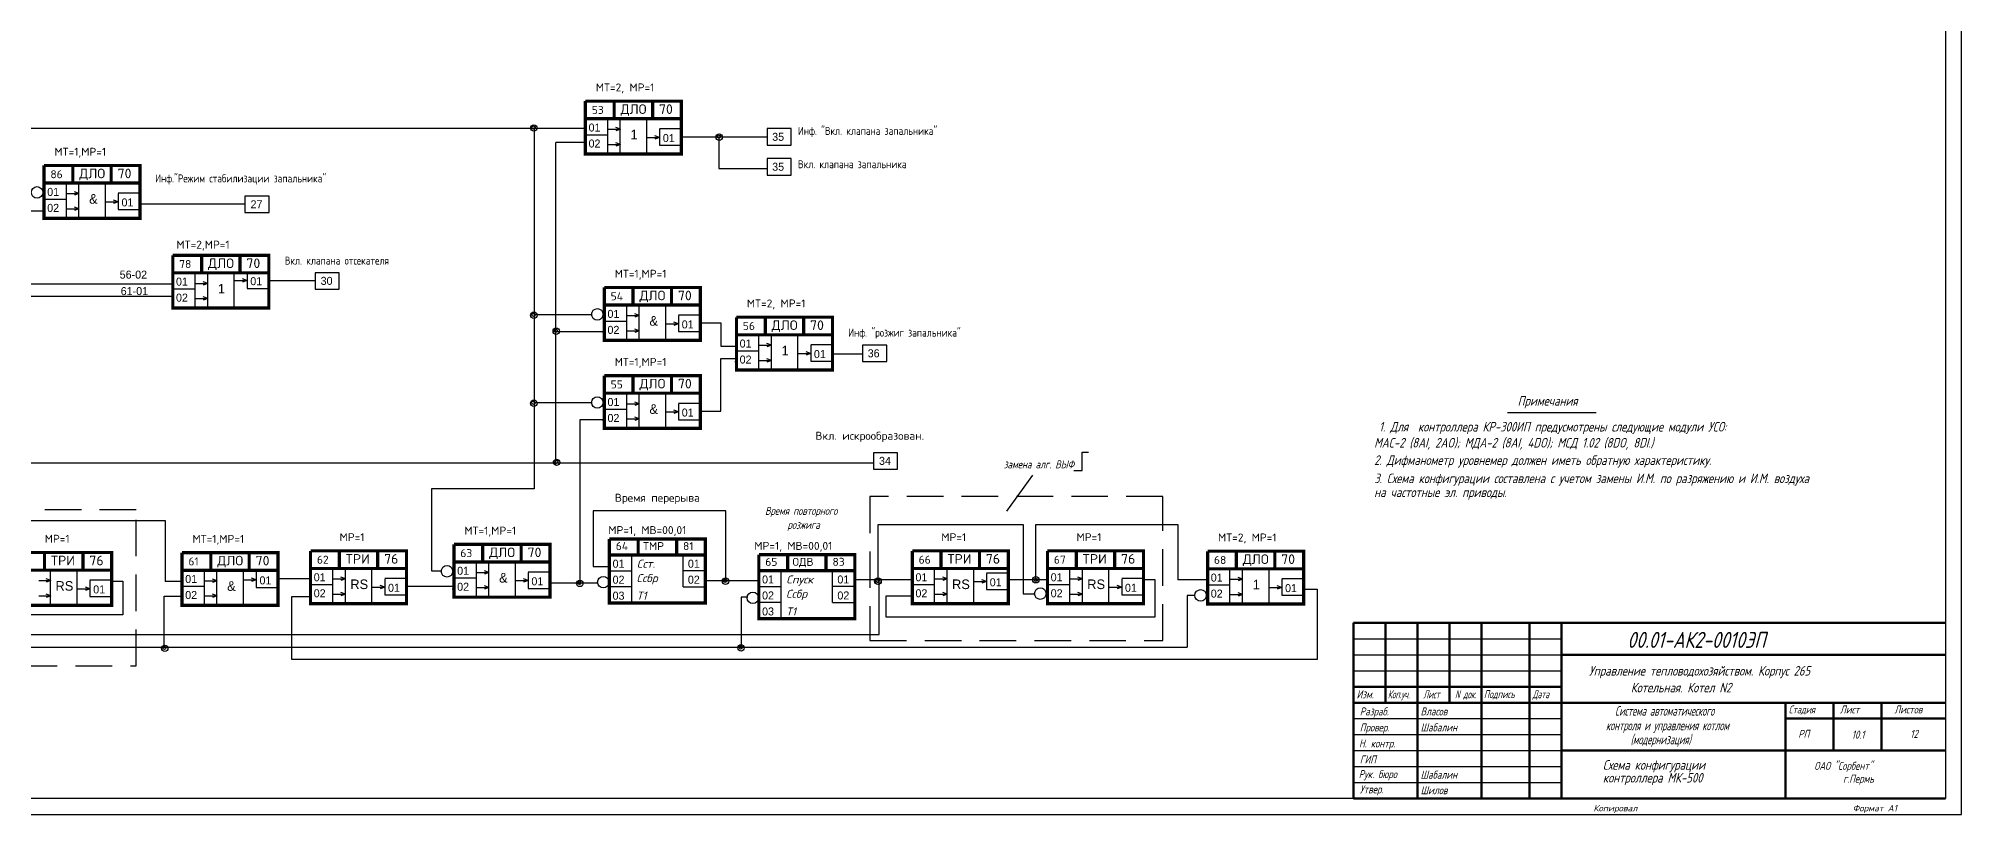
# Model space of a CAD drawing. Header units: millimetres. Extents: x -262 to 1131, y -64 to 607.
# Drawn here: x 530 to 1131, y -64 to 178 of the extents above; entities that cross this region are included whole.
import ezdxf

# ---------------------------------------------------------------- set-up
doc = ezdxf.new("R2010")
doc.units = ezdxf.units.MM
doc.header["$LTSCALE"] = 0.6
doc.linetypes.add('HIDDEN', pattern=[9.525, 6.35, -3.175])
doc.layers.add('1', color=7, linetype='Continuous')
doc.layers.add('TEXT', color=250, linetype='Continuous')
doc.layers.add('MAIN', color=7, linetype='Continuous', lineweight=50)
doc.styles.add('ADRF1', font='romans', dxfattribs={"oblique": 15})
doc.styles.add('CYRILLIC', font='CYRILLIC.shx', dxfattribs={"height": 2.5})
doc.styles.add('ROMANC', font='ROMANC.shx', dxfattribs={"height": 2.5})
doc.styles.get("Standard").update_dxf_attribs({"font": '', "oblique": 15})
doc.styles.get('Standard').set_extended_font_data('GOST type A')

msp = doc.modelspace()

# ---------------------------------------------------------------- linework, layer by layer
for p, q in [((1125.81, 601.54), (1125.81, -59.34)), ((1130.81, -64.34), (1130.81, 606.54)), ((707.85, 142.13), (707.85, 153.13)), ((711.78, 149.85), (710.36, 150.37)), ((711.76, 142.13), (711.76, 153.13)), ((719.94, 153.13), (719.94, 142.13)), ((264.18, 150.18), (700.42, 150.18)), ((684.85, 149.94), (684.85, 37.47)), ((691.64, 45.18), (691.64, 145.67)), ((700.82, 145.67), (691.64, 145.67)), ((701.13, 144.65), (700.34, 144.65)), ((700.85, 148.13), (707.85, 148.13)), ((708.06, 149.85), (711.11, 149.85)), ((708.06, 145.11), (711.11, 145.11)), ((711.78, 149.85), (710.36, 149.33)), ((711.78, 145.11), (710.36, 145.63)), ((711.78, 145.11), (710.36, 144.59)), ((720.01, 147.3), (724.02, 147.3)), ((724.02, 147.3), (722.6, 147.83)), ((724.02, 147.31), (722.6, 146.78)), ((731.05, 149.95), (724.05, 149.95)), ((724.05, 149.84), (724.05, 144.84)), ((724.05, 144.84), (731.05, 144.84)), ((730.46, 147.43), (757.61, 147.43)), ((742.59, 147.43), (742.59, 137.54)), ((757.61, 150.04), (757.61, 144.87)), ((765.16, 150.04), (757.61, 150.04)), ((757.61, 144.87), (765.16, 144.87)), ((765.16, 144.87), (765.16, 150.04)), ((711.76, 142.31), (719.94, 142.31)), ((765.16, 140.67), (757.61, 140.67)), ((757.61, 140.67), (757.61, 135.51)), ((765.16, 135.51), (765.16, 140.67)), ((538.71, 122.02), (538.71, 133.02)), ((542.62, 122.02), (542.62, 133.02)), ((550.8, 133.02), (550.8, 122.02)), ((742.59, 137.54), (757.7, 137.54)), ((757.61, 135.51), (765.16, 135.51)), ((531.71, 128.02), (538.71, 128.02)), ((538.92, 129.74), (541.97, 129.74)), ((542.64, 129.74), (541.22, 130.27)), ((542.64, 129.75), (541.22, 129.22)), ((550.87, 127.19), (554.89, 127.19)), ((554.89, 127.19), (553.47, 127.72)), ((554.89, 127.2), (553.47, 126.67)), ((561.92, 129.85), (554.92, 129.85)), ((554.92, 129.73), (554.92, 124.73)), ((561.76, 126.52), (594.5, 126.52)), ((594.5, 128.95), (594.5, 123.78)), ((602.05, 128.95), (594.5, 128.95)), ((602.05, 123.78), (602.05, 128.95)), ((527.72, 124.35), (532.22, 124.35)), ((532, 124.55), (531.2, 124.55)), ((538.92, 125), (541.97, 125)), ((542.64, 125), (541.22, 125.53)), ((542.64, 125.01), (541.22, 124.48)), ((542.62, 122.2), (550.8, 122.2)), ((554.92, 124.73), (561.92, 124.73)), ((594.5, 123.78), (602.05, 123.78)), ((578.95, 93.96), (578.95, 104.96)), ((582.88, 101.68), (581.46, 102.2)), ((582.87, 93.96), (582.87, 104.96)), ((591.04, 104.96), (591.04, 93.96)), ((591.12, 102.57), (595.13, 102.57)), ((595.13, 102.57), (593.71, 103.1)), ((595.13, 102.58), (593.71, 102.05)), ((602.16, 105.22), (595.16, 105.22)), ((595.16, 105.11), (595.16, 100.11)), ((602.08, 102.54), (616.4, 102.54)), ((616.39, 105.02), (616.39, 99.86)), ((623.95, 105.02), (616.39, 105.02)), ((623.95, 99.86), (623.95, 105.02)), ((349.27, 97.67), (571.95, 97.67)), ((513.01, 101.55), (571.67, 101.55)), ((571.95, 99.96), (578.95, 99.96)), ((579.16, 101.68), (582.21, 101.68)), ((579.16, 96.94), (582.21, 96.94)), ((582.88, 101.68), (581.46, 101.16)), ((582.88, 96.94), (581.46, 97.46)), ((582.88, 96.94), (581.46, 96.41)), ((595.16, 100.11), (602.16, 100.11)), ((616.39, 99.86), (623.95, 99.86)), ((582.87, 94.13), (591.04, 94.13)), ((703.01, 91.87), (684.85, 91.87)), ((713.76, 83.89), (713.76, 94.89)), ((713.97, 91.61), (717.02, 91.61)), ((717.69, 91.61), (716.27, 92.14)), ((717.69, 91.62), (716.27, 91.09)), ((717.67, 83.89), (717.67, 94.89)), ((725.85, 94.89), (725.85, 83.89)), ((736.96, 91.72), (729.96, 91.72)), ((729.96, 91.6), (729.96, 86.6)), ((691.64, 86.67), (706.46, 86.67)), ((707.04, 86.42), (706.25, 86.42)), ((706.76, 89.89), (713.76, 89.89)), ((713.97, 86.87), (717.02, 86.87)), ((717.69, 86.87), (716.27, 87.4)), ((717.69, 86.88), (716.27, 86.35)), ((725.92, 89.07), (729.93, 89.07)), ((729.93, 89.07), (728.51, 89.59)), ((729.93, 89.07), (728.51, 88.55)), ((729.96, 86.6), (736.96, 86.6)), ((736.59, 89.32), (743.13, 89.32)), ((743.13, 89.32), (743.13, 82.08)), ((755.05, 74.61), (755.05, 85.61)), ((758.97, 74.61), (758.97, 85.61)), ((767.14, 85.61), (767.14, 74.61)), ((717.67, 84.07), (725.85, 84.07)), ((743.13, 82.08), (747.9, 82.08)), ((743.13, 61.77), (743.13, 78.19)), ((743.13, 78.19), (748.08, 78.19)), ((748.05, 80.61), (755.05, 80.61)), ((755.26, 82.33), (758.31, 82.33)), ((758.98, 82.33), (757.56, 82.86)), ((758.98, 82.34), (757.56, 81.81)), ((758.98, 77.59), (757.56, 78.12)), ((767.22, 79.78), (771.23, 79.78)), ((771.23, 79.78), (769.81, 80.31)), ((771.23, 79.79), (769.81, 79.26)), ((778.26, 82.44), (771.26, 82.44)), ((771.26, 82.32), (771.26, 77.32)), ((778.13, 79.61), (787.32, 79.61)), ((795.01, 82.37), (787.45, 82.37)), ((787.45, 82.37), (787.45, 77.21)), ((795.01, 77.21), (795.01, 82.37)), ((748.34, 77.14), (747.55, 77.14)), ((755.26, 77.59), (758.31, 77.59)), ((758.98, 77.6), (757.56, 77.07)), ((758.97, 74.79), (767.14, 74.79)), ((771.26, 77.32), (778.26, 77.32)), ((787.45, 77.21), (795.01, 77.21)), ((713.76, 56.34), (713.76, 67.34)), ((717.67, 56.34), (717.67, 67.34)), ((725.85, 67.34), (725.85, 56.34)), ((703.01, 64.31), (684.85, 64.31)), ((706.76, 62.34), (713.76, 62.34)), ((713.97, 64.06), (717.02, 64.06)), ((717.69, 64.06), (716.27, 64.58)), ((717.69, 64.06), (716.27, 63.54)), ((725.92, 61.51), (729.93, 61.51)), ((729.93, 61.51), (728.51, 62.04)), ((729.93, 61.52), (728.51, 60.99)), ((736.96, 64.16), (729.96, 64.16)), ((729.96, 64.05), (729.96, 59.05)), ((736.59, 61.77), (743.13, 61.77)), ((988.98, 61.32), (1016.65, 61.32)), ((699.2, 59.11), (706.46, 59.11)), ((699.22, 8.1), (699.22, 59.12)), ((707.04, 58.86), (706.25, 58.86)), ((713.97, 59.32), (717.02, 59.32)), ((717.69, 59.32), (716.27, 59.84)), ((717.69, 59.32), (716.27, 58.8)), ((717.67, 56.52), (725.85, 56.52)), ((729.96, 59.05), (736.96, 59.05)), ((798.41, 48.76), (790.86, 48.76)), ((790.86, 48.76), (790.86, 43.59)), ((798.41, 43.59), (798.41, 48.76)), ((856.03, 43.14), (856.03, 48.9)), ((856.03, 48.9), (858.05, 48.9)), ((856.03, 48.9), (858.05, 48.9)), ((416.33, 45.63), (790.71, 45.63)), ((790.86, 43.59), (798.41, 43.59)), ((853.44, 43.14), (856.03, 43.14)), ((684.85, 37.47), (652.74, 37.47)), ((652.74, 37.47), (652.74, 11.88)), ((832.55, 30.46), (840.62, 41.7)), ((744.71, 30.61), (703.31, 30.61)), ((703.31, 30.61), (703.31, 13.18)), ((744.71, 8.75), (744.71, 30.61)), ((469.4, 27.59), (569.6, 27.59)), ((569.6, 27.59), (569.6, 8.55)), ((792.29, 8.75), (792.29, 26.31)), ((792.29, 26.31), (837.64, 26.31)), ((837.64, 26.31), (837.64, 4.68)), ((841.56, 9.08), (841.56, 26.33)), ((841.56, 26.33), (886, 26.33)), ((886, 26.33), (886, 9.02)), ((533.79, 1.06), (533.79, 12.06)), ((541.96, 12.06), (541.96, 1.06)), ((581.83, 1.02), (581.83, 12.02)), ((585.75, 1.02), (585.75, 12.02)), ((593.92, 12.02), (593.92, 1.02)), ((621.98, 1.57), (621.98, 12.57)), ((625.9, 1.57), (625.9, 12.57)), ((634.07, 12.57), (634.07, 1.57)), ((666.79, 3.61), (666.79, 14.61)), ((670.7, 3.61), (670.7, 14.61)), ((678.88, 14.61), (678.88, 3.61)), ((703.31, 13.18), (708.54, 13.18)), ((715.36, 1.81), (715.36, 16.81)), ((731.36, 6.81), (731.36, 16.81)), ((809.98, 1.57), (809.98, 12.57)), ((813.9, 1.57), (813.9, 12.57)), ((822.07, 12.57), (822.07, 1.57)), ((852.23, 1.57), (852.23, 12.57)), ((856.14, 1.57), (856.14, 12.57)), ((864.32, 12.57), (864.32, 1.57)), ((902.25, 1.47), (902.25, 12.47)), ((906.16, 1.47), (906.16, 12.47)), ((914.34, 12.47), (914.34, 1.47)), ((530.08, 8.78), (533.13, 8.78)), ((533.8, 8.78), (532.38, 9.31)), ((533.8, 8.79), (532.38, 8.26)), ((542.04, 6.24), (546.05, 6.24)), ((546.05, 6.24), (544.63, 6.76)), ((546.05, 6.24), (544.63, 5.71)), ((553.08, 8.89), (546.08, 8.89)), ((546.08, 8.77), (546.08, 3.77)), ((556.38, 8.51), (552.87, 8.51)), ((556.38, 8.57), (556.38, -1.96)), ((569.6, 8.59), (574.79, 8.59)), ((574.83, 7.02), (581.83, 7.02)), ((582.04, 8.74), (585.09, 8.74)), ((585.76, 8.74), (584.34, 9.27)), ((585.76, 8.75), (584.34, 8.22)), ((594, 9.07), (598.01, 9.07)), ((598.01, 9.07), (596.59, 9.59)), ((598.01, 9.07), (596.59, 8.54)), ((605.04, 11.72), (598.04, 11.72)), ((598.04, 11.6), (598.04, 6.6)), ((598.04, 6.6), (605.04, 6.6)), ((604.83, 9.42), (614.75, 9.42)), ((614.98, 7.57), (621.98, 7.57)), ((622.2, 9.29), (625.25, 9.29)), ((625.92, 9.29), (624.5, 9.82)), ((625.92, 9.3), (624.5, 8.77)), ((634.15, 6.75), (638.16, 6.75)), ((638.16, 6.75), (636.74, 7.27)), ((638.16, 6.75), (636.74, 6.23)), ((645.19, 9.4), (638.19, 9.4)), ((638.19, 9.28), (638.19, 4.28)), ((644.9, 7.02), (659.61, 7.02)), ((652.74, 11.88), (655.99, 11.88)), ((660.07, 6.13), (659.28, 6.13)), ((659.79, 9.61), (666.79, 9.61)), ((667, 11.33), (670.05, 11.33)), ((667, 6.59), (670.05, 6.59)), ((670.72, 11.33), (669.3, 11.85)), ((670.72, 11.33), (669.3, 10.81)), ((670.72, 6.59), (669.3, 7.11)), ((670.72, 6.59), (669.3, 6.06)), ((678.95, 8.78), (682.96, 8.78)), ((682.96, 8.78), (681.54, 9.3)), ((682.96, 8.78), (681.54, 8.26)), ((689.99, 11.43), (682.99, 11.43)), ((682.99, 11.31), (682.99, 6.31)), ((682.99, 6.31), (689.99, 6.31)), ((689.83, 8.1), (704.68, 8.1)), ((708.36, 11.81), (715.36, 11.81)), ((715.36, 6.81), (708.36, 6.81)), ((738.36, 11.81), (731.36, 11.81)), ((731.36, 6.81), (738.36, 6.81)), ((755.06, 8.75), (738.63, 8.75)), ((755.06, 6.89), (762.06, 6.89)), ((762.06, -3.11), (762.06, 11.89)), ((778.06, 1.89), (778.06, 11.89)), ((785.06, 6.89), (778.06, 6.89)), ((802.98, 9.02), (785.33, 9.02)), ((792.61, -8.03), (792.61, 9.05)), ((802.98, 7.57), (809.98, 7.57)), ((810.19, 9.29), (813.24, 9.29)), ((813.92, 9.29), (812.5, 9.82)), ((813.92, 9.3), (812.5, 8.77)), ((822.15, 8.47), (826.16, 8.47)), ((826.16, 8.47), (824.74, 8.99)), ((826.16, 8.47), (824.74, 7.95)), ((833.19, 11.12), (826.19, 11.12)), ((826.19, 11), (826.19, 6)), ((845.23, 9.02), (832.98, 9.02)), ((845.23, 7.57), (852.23, 7.57)), ((852.44, 9.29), (855.49, 9.29)), ((856.16, 9.29), (854.74, 9.82)), ((856.16, 9.3), (854.74, 8.77)), ((864.39, 6.75), (868.4, 6.75)), ((868.4, 6.75), (866.98, 7.27)), ((868.4, 6.75), (866.98, 6.23)), ((875.44, 9.4), (868.44, 9.4)), ((868.44, 9.28), (868.44, 4.28)), ((878.73, 9.02), (875.23, 9.02)), ((878.73, 9.09), (878.73, -2.62)), ((895.25, 9.02), (886, 9.02)), ((895.25, 7.47), (902.25, 7.47)), ((902.46, 9.19), (905.51, 9.19)), ((906.18, 9.19), (904.76, 9.72)), ((906.18, 9.2), (904.76, 8.67)), ((914.41, 6.64), (918.43, 6.64)), ((918.43, 6.64), (917.01, 7.17)), ((918.43, 6.65), (917.01, 6.12)), ((925.46, 9.3), (918.46, 9.3)), ((918.46, 9.18), (918.46, 4.18)), ((925.25, 6.14), (929.54, 6.14)), ((929.54, 6.14), (929.54, -15.84)), ((530.08, 4.04), (533.13, 4.04)), ((533.8, 4.04), (532.38, 4.57)), ((533.8, 4.05), (532.38, 3.52)), ((533.79, 1.24), (541.96, 1.24)), ((546.08, 3.77), (553.08, 3.77)), ((569.21, -12.03), (569.21, 3.94)), ((569.21, 3.94), (574.56, 3.94)), ((575.12, 3.55), (574.33, 3.55)), ((582.04, 4), (585.09, 4)), ((585.76, 4), (584.34, 4.53)), ((585.76, 4.01), (584.34, 3.48)), ((585.75, 1.2), (593.92, 1.2)), ((609.17, -15.84), (609.17, 3.8)), ((609.17, 3.8), (614.85, 3.8)), ((622.2, 4.55), (625.25, 4.55)), ((625.92, 4.55), (624.5, 5.08)), ((625.92, 4.56), (624.5, 4.03)), ((625.9, 1.75), (634.07, 1.75)), ((638.19, 4.28), (645.19, 4.28)), ((670.7, 3.78), (678.88, 3.78)), ((738.36, 1.81), (708.36, 1.81)), ((751.58, 3.64), (749.52, 3.64)), ((749.52, 3.64), (749.52, -12.03)), ((762.06, 1.89), (755.06, 1.89)), ((778.06, 1.89), (785.06, 1.89)), ((794.78, -2.62), (794.78, 4.05)), ((794.78, 4.05), (803.36, 4.05)), ((810.19, 4.55), (813.24, 4.55)), ((813.92, 4.55), (812.5, 5.08)), ((813.92, 4.56), (812.5, 4.03)), ((813.9, 1.75), (822.07, 1.75)), ((826.19, 6), (833.19, 6)), ((837.64, 4.68), (841.18, 4.68)), ((852.44, 4.55), (855.49, 4.55)), ((856.16, 4.55), (854.74, 5.08)), ((856.16, 4.56), (854.74, 4.03)), ((856.14, 1.75), (864.32, 1.75)), ((868.44, 4.28), (875.44, 4.28)), ((891.17, 4.17), (888.86, 4.17)), ((888.86, 4.17), (888.86, -12.03)), ((895.54, 4), (894.74, 4)), ((902.46, 4.45), (905.51, 4.45)), ((906.18, 4.45), (904.76, 4.98)), ((906.18, 4.45), (904.76, 3.93)), ((906.16, 1.65), (914.34, 1.65)), ((918.46, 4.18), (925.46, 4.18)), ((556.38, -1.96), (472.43, -1.96)), ((785.06, -3.11), (755.06, -3.11)), ((878.73, -2.62), (794.78, -2.62)), ((363.44, -8.03), (792.61, -8.03)), ((357.55, -12.03), (888.86, -12.03)), ((929.54, -15.84), (609.17, -15.84)), ((-262.21, -64.34), (1130.81, -64.34))]:
    msp.add_line(p, q)
at = {"linetype": 'HIDDEN', "ltscale": 3}
for p, q in [((560.53, 30.93), (421.64, 30.93)), ((560.53, -17.9), (560.53, 30.93)), ((789.75, 35.07), (789.75, -9.99)), ((881.28, 35.07), (789.75, 35.07)), ((881.28, -9.99), (881.28, 35.07)), ((789.75, -9.99), (881.28, -9.99)), ((421.55, -17.9), (560.53, -17.9))]:
    msp.add_line(p, q, dxfattribs=at)
at = {"color": 7}
msp.add_line((1125.81, -59.34), (-242.21, -59.34), dxfattribs=at)
at = {"color": 7, "linetype": 'Continuous', "lineweight": 50}
msp.add_line((1125.81, -59.34), (1005.81, -59.37), dxfattribs=at)
at = {"const_width": 1}
for points in [[(700.85, 158.63), (700.85, 153.13), (730.85, 153.13)], [(701.85, 158.63), (730.85, 158.63), (730.85, 142.13), (700.85, 142.13), (700.85, 158.63)], [(702.85, 158.63), (700.85, 158.63)], [(709.85, 153.13), (709.85, 158.63)], [(721.85, 153.13), (721.85, 158.63)], [(531.71, 138.52), (531.71, 133.02), (561.71, 133.02)], [(532.71, 138.52), (561.71, 138.52), (561.71, 122.02), (531.71, 122.02), (531.71, 138.52)], [(533.71, 138.52), (531.71, 138.52)], [(540.71, 133.02), (540.71, 138.52)], [(552.71, 133.02), (552.71, 138.52)], [(571.95, 110.46), (571.95, 104.96), (601.95, 104.96)], [(572.95, 110.46), (601.95, 110.46), (601.95, 93.96), (571.95, 93.96), (571.95, 110.46)], [(573.95, 110.46), (571.95, 110.46)], [(580.95, 104.96), (580.95, 110.46)], [(592.95, 104.96), (592.95, 110.46)], [(706.76, 100.39), (706.76, 94.89), (736.76, 94.89)], [(707.76, 100.39), (736.76, 100.39), (736.76, 83.89), (706.76, 83.89), (706.76, 100.39)], [(708.76, 100.39), (706.76, 100.39)], [(715.76, 94.89), (715.76, 100.39)], [(727.76, 94.89), (727.76, 100.39)], [(749.05, 91.11), (778.05, 91.11), (778.05, 74.61), (748.05, 74.61), (748.05, 91.11)], [(748.05, 91.11), (748.05, 85.61), (778.05, 85.61)], [(750.05, 91.11), (748.05, 91.11)], [(757.05, 85.61), (757.05, 91.11)], [(769.05, 85.61), (769.05, 91.11)], [(707.76, 72.84), (736.76, 72.84), (736.76, 56.34), (706.76, 56.34), (706.76, 72.84)], [(706.76, 72.84), (706.76, 67.34), (736.76, 67.34)], [(708.76, 72.84), (706.76, 72.84)], [(715.76, 67.34), (715.76, 72.84)], [(727.76, 67.34), (727.76, 72.84)], [(522.87, 17.56), (522.87, 12.06), (552.87, 12.06)], [(523.87, 17.56), (552.87, 17.56), (552.87, 1.06), (522.87, 1.06), (522.87, 17.56)], [(531.87, 12.06), (531.87, 17.56)], [(543.87, 12.06), (543.87, 17.56)], [(614.98, 18.07), (614.98, 12.57), (644.98, 12.57)], [(615.98, 18.07), (644.98, 18.07), (644.98, 1.57), (614.98, 1.57), (614.98, 18.07)], [(616.98, 18.07), (614.98, 18.07)], [(623.98, 12.57), (623.98, 18.07)], [(635.98, 12.57), (635.98, 18.07)], [(660.79, 20.11), (689.79, 20.11), (689.79, 3.61), (659.79, 3.61), (659.79, 20.11)], [(659.79, 20.11), (659.79, 14.61), (689.79, 14.61)], [(661.79, 20.11), (659.79, 20.11)], [(668.79, 14.61), (668.79, 20.11)], [(680.79, 14.61), (680.79, 20.11)], [(708.36, 21.81), (708.36, 16.81), (738.36, 16.81)], [(709.36, 21.81), (738.36, 21.81), (738.36, 1.81), (708.36, 1.81), (708.36, 21.81)], [(710.36, 21.81), (708.36, 21.81)], [(717.36, 16.81), (717.36, 21.81)], [(729.36, 16.81), (729.36, 21.81)], [(802.98, 18.07), (802.98, 12.57), (832.98, 12.57)], [(803.98, 18.07), (832.98, 18.07), (832.98, 1.57), (802.98, 1.57), (802.98, 18.07)], [(804.98, 18.07), (802.98, 18.07)], [(811.98, 12.57), (811.98, 18.07)], [(823.98, 12.57), (823.98, 18.07)], [(845.23, 18.07), (845.23, 12.57), (875.23, 12.57)], [(846.23, 18.07), (875.23, 18.07), (875.23, 1.57), (845.23, 1.57), (845.23, 18.07)], [(847.23, 18.07), (845.23, 18.07)], [(854.23, 12.57), (854.23, 18.07)], [(866.23, 12.57), (866.23, 18.07)], [(896.25, 17.97), (925.25, 17.97), (925.25, 1.47), (895.25, 1.47), (895.25, 17.97)], [(895.25, 17.97), (895.25, 12.47), (925.25, 12.47)], [(897.25, 17.97), (895.25, 17.97)], [(904.25, 12.47), (904.25, 17.97)], [(916.25, 12.47), (916.25, 17.97)], [(575.83, 17.52), (604.83, 17.52), (604.83, 1.02), (574.83, 1.02), (574.83, 17.52)], [(574.83, 17.52), (574.83, 12.02), (604.83, 12.02)], [(576.83, 17.52), (574.83, 17.52)], [(583.83, 12.02), (583.83, 17.52)], [(595.83, 12.02), (595.83, 17.52)], [(755.06, 16.89), (755.06, 11.89), (785.06, 11.89)], [(756.06, 16.89), (785.06, 16.89), (785.06, -3.11), (755.06, -3.11), (755.06, 16.89)], [(757.06, 16.89), (755.06, 16.89)], [(764.06, 11.89), (764.06, 16.89)], [(776.06, 11.89), (776.06, 16.89)]]:
    msp.add_lwpolyline(points, dxfattribs=at)
for centre, radius in [((684.75, 150.23), 0.996), ((742.68, 147.39), 0.996), ((529.54, 130.1), 1.8), ((684.75, 91.71), 0.996), ((704.59, 91.98), 1.8), ((691.74, 86.72), 0.996), ((704.59, 64.42), 1.8), ((684.75, 64.21), 0.996), ((691.86, 45.76), 0.996), ((657.62, 11.69), 1.8), ((699.1, 7.9), 0.996), ((706.47, 8.31), 1.8), ((744.64, 8.59), 0.996), ((792.22, 8.59), 0.996), ((792.31, 8.59), 0.996), ((841.57, 9.04), 0.996), ((842.99, 4.71), 1.8), ((753.18, 3.39), 1.8), ((893.08, 4.16), 1.8), ((569.44, -12.37), 0.996), ((749.49, -12.23), 0.996)]:
    msp.add_circle(centre, radius)
at = {"layer": '1', "color": 7}
for p, q in [((684.63, 150.37), (684.63, 150.37)), ((742.56, 147.53), (742.56, 147.53)), ((684.63, 91.85), (684.63, 91.85)), ((691.62, 86.86), (691.62, 86.86)), ((684.63, 64.35), (684.63, 64.35)), ((691.74, 45.9), (691.74, 45.9)), ((698.98, 8.04), (698.98, 8.04)), ((744.52, 8.72), (744.52, 8.72)), ((792.1, 8.72), (792.1, 8.72)), ((792.19, 8.72), (792.19, 8.72)), ((569.32, -12.23), (569.32, -12.23)), ((749.36, -12.1), (749.36, -12.1))]:
    msp.add_line(p, q, dxfattribs=at)
for centre in [(684.63, 150.37), (742.56, 147.53), (684.63, 91.85), (691.62, 86.86), (684.63, 64.35), (691.74, 45.9), (698.98, 8.04), (744.52, 8.72), (792.1, 8.72), (792.19, 8.72), (841.57, 9.02), (569.32, -12.23), (749.36, -12.1)]:
    msp.add_circle(centre, 0.5, dxfattribs=at)
at = {"layer": 'MAIN', "color": 7, "linetype": 'Continuous', "lineweight": 30}
for p, q in [((940.81, -59.37), (940.81, -4.37)), ((940.81, -4.37), (1125.81, -4.37)), ((1125.81, -4.37), (1125.81, -59.34))]:
    msp.add_line(p, q, dxfattribs=at)
at = {"layer": 'MAIN', "color": 7, "linetype": 'Continuous', "lineweight": 50}
for p, q in [((940.81, -59.37), (940.81, -4.37)), ((940.81, -4.37), (1125.81, -4.37)), ((1005.81, -59.37), (1005.81, -4.37)), ((940.81, -24.37), (1005.81, -24.37)), ((940.81, -29.37), (1125.81, -29.37)), ((940.81, -59.37), (940.81, -54.37)), ((945.81, -59.37), (940.81, -59.37)), ((940.81, -59.37), (1005.81, -59.37))]:
    msp.add_line(p, q, dxfattribs=at)
at = {"layer": 'MAIN', "color": 7, "linetype": 'Continuous', "lineweight": -3}
for p, q in [((940.81, -9.37), (1005.81, -9.37)), ((940.81, -14.37), (1005.81, -14.37)), ((940.81, -19.37), (1005.81, -19.37)), ((940.81, -34.37), (1005.81, -34.37)), ((940.81, -39.37), (1005.81, -39.37)), ((940.81, -44.37), (1005.81, -44.37)), ((940.81, -44.37), (1005.81, -44.37)), ((940.81, -49.37), (1005.81, -49.37)), ((940.81, -54.37), (1005.81, -54.37))]:
    msp.add_line(p, q, dxfattribs=at)
at = {"layer": 'MAIN', "color": 7, "linetype": 'Continuous', "lineweight": 50}
for points in [[(940.81, -4.37), (940.81, -59.37)], [(943.81, -4.37), (950.81, -4.37), (950.81, -29.37)], [(950.81, -4.37), (960.81, -4.37), (960.81, -59.37)], [(957.81, -4.37), (980.81, -4.37), (980.81, -59.37)], [(963.81, -4.37), (970.81, -4.37), (970.81, -29.37)], [(980.81, -4.37), (995.81, -4.37), (995.81, -59.37)], [(1005.81, -14.37), (1125.81, -14.37)], [(1075.81, -29.37), (1075.81, -34.37), (1125.81, -34.37)], [(1075.81, -29.37), (1075.81, -59.37)], [(1125.81, -29.37), (1075.81, -29.37), (1075.81, -59.37)], [(1075.81, -29.37), (1090.81, -29.37), (1090.81, -44.37)], [(1090.81, -29.37), (1105.81, -29.37), (1105.81, -44.37)], [(1005.81, -44.37), (1125.81, -44.37)]]:
    msp.add_lwpolyline(points, dxfattribs=at)
at = {"layer": 'MAIN', "color": 7, "linetype": 'Continuous', "lineweight": -3}
msp.add_lwpolyline([(1005.81, -44.37), (1125.81, -44.37)], dxfattribs=at)

# ---------------------------------------------------------------- texts
at = {"color": 7, "style": 'ROMANC'}
for s, height, p in [('ДЛО', 3, (711.85, 154.63)), ('70', 3, (723.85, 154.63)), ('ДЛО', 3, (542.71, 134.52)), ('70', 3, (554.71, 134.52)), ('ДЛО', 3, (582.95, 106.46)), ('70', 3, (594.95, 106.46)), ('ДЛО', 3, (717.76, 96.39)), ('70', 3, (729.76, 96.39)), ('ДЛО', 3, (759.05, 87.11)), ('70', 3, (771.05, 87.11)), ('ДЛО', 3, (717.76, 68.84)), ('70', 3, (729.76, 68.84)), ('ДЛО', 3, (670.79, 16.11)), ('70', 3, (682.79, 16.11)), ('ТМР', 2.5, (718.86, 18.31)), ('81', 2.5, (731.36, 18.31)), ('ТРИ', 3, (533.87, 13.56)), ('76', 3, (545.87, 13.56)), ('ДЛО', 3, (585.83, 13.52)), ('70', 3, (597.83, 13.52)), ('ТРИ', 3, (625.98, 14.07)), ('76', 3, (637.98, 14.07)), ('ОДВ', 2.5, (765.56, 13.39)), ('83', 2.5, (778.06, 13.39)), ('ТРИ', 3, (813.98, 14.07)), ('76', 3, (825.98, 14.07)), ('ТРИ', 3, (856.23, 14.07)), ('76', 3, (868.23, 14.07)), ('ДЛО', 3, (906.25, 13.97)), ('70', 3, (918.25, 13.97))]:
    msp.add_text(s, height=height, dxfattribs=at).set_placement(p)
at = {"style": 'CYRILLIC'}
for s, height, p in [('01', 2.5, (701.85, 149.13)), ('02', 2.5, (701.85, 144.13)), ('1', 3, (714.95, 146.69)), ('01', 2.5, (725.05, 145.84)), ('35', 2.5, (759.22, 146.23)), ('35', 2.5, (759.22, 136.87)), ('01', 2.5, (532.71, 129.02)), ('02', 2.5, (532.71, 124.02)), ('&', 3, (545.81, 126.58)), ('01', 2.5, (555.92, 125.73)), ('27', 2.5, (596.24, 125.14)), ('56-02', 2.5, (555.36, 103.16)), ('01', 2.5, (572.95, 100.96)), ('01', 2.5, (596.16, 101.11)), ('30', 2.5, (618.14, 101.21)), ('61-01', 2.5, (555.68, 98.02)), ('02', 2.5, (572.95, 95.96)), ('1', 3, (586.05, 98.51)), ('01', 2.5, (707.76, 90.89)), ('&', 3, (720.86, 88.45)), ('01', 2.5, (730.96, 87.6)), ('02', 2.5, (707.76, 85.89)), ('01', 2.5, (749.05, 81.61)), ('02', 2.5, (749.05, 76.61)), ('1', 3, (762.15, 79.17)), ('01', 2.5, (772.26, 78.32)), ('36', 2.5, (789.06, 78.57)), ('01', 2.5, (707.76, 63.34)), ('02', 2.5, (707.76, 58.34)), ('&', 3, (720.86, 60.9)), ('01', 2.5, (730.96, 60.05)), ('34', 2.5, (792.6, 44.95)), ('01', 2.5, (660.79, 10.61)), ('01', 2.5, (709.36, 12.81)), ('01', 2.5, (732.88, 12.81)), ('RS', 3, (535.3, 5.62)), ('01', 2.5, (547.08, 4.77)), ('01', 2.5, (575.83, 8.02)), ('&', 3, (588.93, 5.58)), ('01', 2.5, (599.04, 7.6)), ('01', 2.5, (615.98, 8.57)), ('02', 2.5, (615.98, 3.57)), ('RS', 3, (627.41, 6.13)), ('01', 2.5, (639.19, 5.28)), ('02', 2.5, (660.79, 5.61)), ('&', 3, (673.89, 8.16)), ('01', 2.5, (683.99, 7.31)), ('02', 2.5, (709.36, 7.81)), ('02', 2.5, (732.88, 7.81)), ('01', 2.5, (756.06, 7.89)), ('01', 2.5, (779.59, 7.89)), ('01', 2.5, (803.98, 8.57)), ('02', 2.5, (803.98, 3.57)), ('RS', 3, (815.41, 6.13)), ('01', 2.5, (827.19, 7)), ('01', 2.5, (846.23, 8.57)), ('02', 2.5, (846.23, 3.57)), ('RS', 3, (857.65, 6.13)), ('01', 2.5, (869.44, 5.28)), ('01', 2.5, (896.25, 8.47)), ('1', 3, (909.35, 6.03)), ('01', 2.5, (919.46, 5.18)), ('02', 2.5, (575.83, 3.02)), ('03', 2.5, (709.36, 2.81)), ('02', 2.5, (756.06, 2.89)), ('03', 2.5, (756.06, -2.11)), ('02', 2.5, (779.59, 2.89)), ('02', 2.5, (896.25, 3.47))]:
    msp.add_text(s, height=height, dxfattribs=at).set_placement(p)
at = {"color": 176, "style": 'ROMANC', "width": 0.8}
for s, p in [('Инф. "Вкл. клапана запальника"', (767.29, 148.08)), ('Вкл. клапана запальника', (767.29, 137.67)), ('Инф. "розжиг запальника"', (782.99, 85.03))]:
    msp.add_text(s, height=2.5, dxfattribs=at).set_placement(p)
at = {"style": 'ROMANC', "width": 0.8}
for s, p in [('Инф."Режим стабилизации запальника"', (566.45, 133.23)), ('Вкл. клапана отсекателя', (606.94, 107.54))]:
    msp.add_text(s, height=2.5, dxfattribs=at).set_placement(p)
at = {"linetype": 'Continuous', "oblique": 15}
for s, p in [('Примечания', (992.13, 63.46)), (' 1. Для  контроллера КР-300ИП предусмотрены следующие модули УСО:', (947.29, 55.37)), ('МАС-2 (8AI, 2AO); МДА-2 (8AI, 4DO); МСД 1.02 (8DO, 8DI.)', (947.29, 50.37)), ('2. Дифманометр уровнемер должен иметь обратную характеристику.', (947.29, 44.92)), ('3. Схема конфигурации составлена с учетом замены И.М. по разряжению и И.М. воздуха ', (947.29, 39.24)), ('на частотные эл. приводы.', (947.29, 34.88)), ('Управление тепловодохозяйством. Корпус 265', (1014.42, -20.91)), ('Котельная. Котел N2', (1027.49, -26.16))]:
    msp.add_text(s, height=3, dxfattribs=at).set_placement(p)
at = {"color": 0, "linetype": 'Continuous', "oblique": 15}
msp.add_text('00.01-АК2-0010ЭП', height=5, dxfattribs=at).set_placement((1026.39, -12.25))
at = {"color": 7, "linetype": 'Continuous', "lineweight": -3, "oblique": 15}
for s, width, p in [('Подпись', 0.8, (981.56, -27.97)), ('Дата', 0.7, (996.81, -27.97))]:
    msp.add_text(s, height=2.5, dxfattribs=dict(at, width=width)).set_placement(p)
at = {"linetype": 'Continuous', "oblique": 15, "width": 0.8}
for s, p in [('контроля и управления котлом', (1019.71, -38)), ('Система автоматического ', (1022.52, -33.45)), ('(модернизация)', (1027.42, -42.37))]:
    msp.add_text(s, height=3, dxfattribs=at).set_placement(p)
at = {"style": 'ADRF1', "oblique": 15}
for s, p in [('Копировал', (1015.81, -63.34)), ('Формат A1', (1096.81, -63.34))]:
    msp.add_text(s, height=2, dxfattribs=at).set_placement(p)
at = {"layer": '1', "color": 7, "style": 'ROMANC'}
for s, p in [('МТ=2, МР=1', (704.11, 161.65)), ('53', (702.85, 154.63)), ('МТ=1,МР=1', (534.97, 141.55)), ('86', (533.71, 134.52)), ('МТ=2,МР=1', (573.08, 112.52)), ('78', (573.95, 106.46)), ('МТ=1,МР=1', (710.02, 103.42)), ('54', (708.76, 96.39)), ('МТ=2, МР=1', (751.31, 94.14)), ('56', (750.05, 87.11)), ('МТ=1,МР=1', (710.02, 75.86)), ('55', (708.76, 68.84)), ('Вкл. искрообразован.', (772.72, 52.79)), ('Время перерыва', (710.07, 33.42)), ('МТ=1,МР=1', (663.05, 23.13)), ('МР=1, МВ=00,01', (708.01, 23.31)), ('МР=1', (531.93, 20.59)), ('МТ=1,МР=1', (578.09, 20.55)), ('МР=1', (624.05, 21.1)), ('63', (661.79, 16.11)), ('МР=1, МВ=00,01', (753.63, 18.39)), ('МР=1', (812.05, 21.1)), ('МР=1', (854.29, 21.1)), ('МТ=2, МР=1', (898.51, 21)), ('61', (576.83, 13.52)), ('62', (616.98, 14.07)), ('66', (804.98, 14.07)), ('67', (847.23, 14.07)), ('68', (897.25, 13.97))]:
    msp.add_text(s, height=2.5, dxfattribs=at).set_placement(p)
at = {"layer": '1', "color": 7, "oblique": 15}
for s, p in [('замена алг. ВЫФ', (831.54, 43.86)), ('Время повторного ', (756.97, 29.32)), (' розжига', (762.69, 24.94))]:
    msp.add_text(s, height=2.5, dxfattribs=at).set_placement(p)
at = {"layer": '1', "color": 1, "style": 'ROMANC'}
for s, p in [('64', (710.36, 18.31)), ('65', (757.06, 13.39))]:
    msp.add_text(s, height=2.5, dxfattribs=at).set_placement(p)
at = {"layer": '1', "color": 7, "style": 'ROMANC', "oblique": 15}
for s, p in [('Cст.', (716.86, 12.81)), ('Ссбр', (716.86, 8.31)), ('Cпуск', (763.56, 7.89)), ('Т1', (716.86, 2.81)), ('Ссбр', (763.56, 3.39)), ('Т1', (763.56, -2.11))]:
    msp.add_text(s, height=2.5, dxfattribs=at).set_placement(p)
at = {"layer": 'TEXT', "color": 7, "linetype": 'Continuous', "lineweight": -3, "oblique": 15}
for s, height, p in [('Изм.', 2.5, (941.81, -28.01)), ('Разраб.', 2.5, (942.81, -33.37)), ('Провер.', 2.5, (942.81, -38.37)), ('Власов', 2.5, (961.81, -33.35)), ('Шабалин', 2.5, (961.81, -38.35)), ('Лист', 2.5, (1092.81, -32.75)), ('Листов', 2.5, (1109.81, -32.75)), ('Н. контр.', 2.5, (942.56, -43.37)), ('РП', 2.5, (1079.81, -40.37)), ('10.1', 2.5, (1096.5, -40.61)), ('12', 2.5, (1114.81, -40.37)), ('ГИП', 2.5, (942.81, -48.37)), ('Схема конфигурации', 3, (1018.76, -50.34)), ('ОАО "Сорбент"', 2.5, (1084.81, -50.37)), ('Рук. бюро', 2.5, (942.48, -52.95)), ('Шабалин', 2.5, (961.81, -53.12)), ('контроллера МК-500', 3, (1018.76, -54.34)), ('г.Пермь', 2.5, (1093.81, -54.37)), ('Утвер.', 2.5, (942.81, -57.7)), ('Шилов', 2.5, (961.81, -58))]:
    msp.add_text(s, height=height, dxfattribs=at).set_placement(p)
for s, width, p in [('Коп.уч.', 0.7, (951.56, -28.01)), ('Лист', 0.7, (962.64, -28.01)), ('N док.', 0.7, (972.56, -28.01)), ('Стадия', 0.8, (1076.81, -32.75))]:
    msp.add_text(s, height=2.5, dxfattribs=dict(at, width=width)).set_placement(p)

doc.saveas('drawing.dxf')
